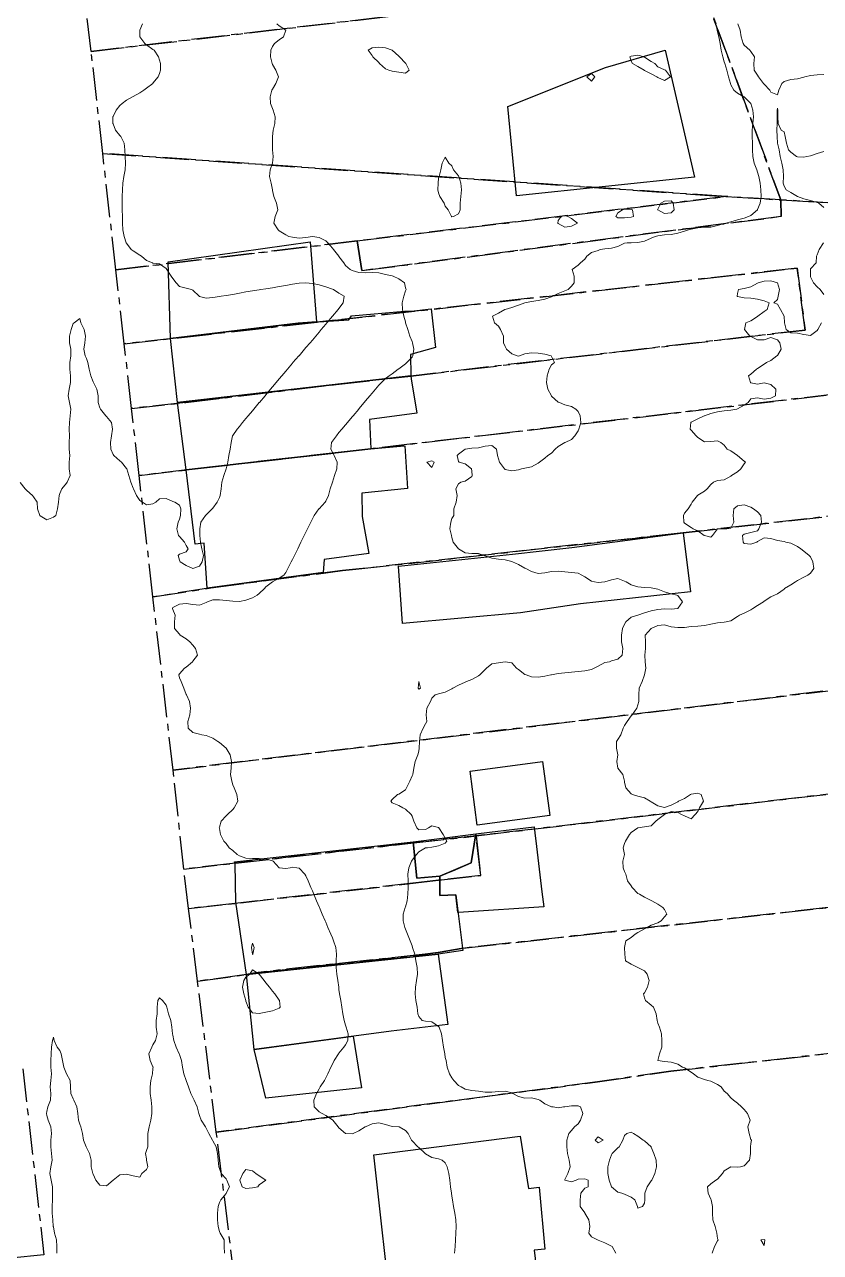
# Model space of a CAD drawing. Header units: centimetres. Extents: x 0 to 642158, y -847 to 649707.
# Drawn here: x 615903.6 to 615963.5, y 620691.3 to 620783.7 of the extents above; entities that cross this region are included whole.
import ezdxf

# ---------------------------------------------------------------- set-up
doc = ezdxf.new("R2010")
doc.units = ezdxf.units.CM
doc.header["$MEASUREMENT"] = 0
doc.linetypes.add('CENTERX2', pattern=[4, 2.5, -0.5, 0.5, -0.5])
doc.layers.add('SPW_batiments', color=7, linetype='Continuous')
doc.layers.add('SPW_parcellaire cadastral', color=7, linetype='CENTERX2', lineweight=25, true_color=0xff0542)
doc.layers.add('WAL_topographie 0.5', color=253, linetype='Continuous', lineweight=20)

msp = doc.modelspace()

# ---------------------------------------------------------------- linework, layer by layer
at = {"layer": 'SPW_batiments'}
for points in [[(615954, 620772.194), (615940.604, 620770.801), (615939.965, 620777.525), (615947.313, 620780.446), (615951.795, 620781.765), (615954, 620772.194)], [(615914.57, 620760.07), (615914.397, 620765.839), (615925.084, 620767.332), (615925.55, 620761.319), (615924.179, 620761.229), (615914.57, 620760.07)], [(615934.503, 620759.38), (615932.641, 620758.855), (615932.654, 620757.243), (615915.092, 620755.258), (615914.57, 620760.07), (615924.179, 620761.229), (615927.994, 620761.48), (615928.187, 620761.759), (615932.183, 620762.111), (615932.688, 620762.13), (615934.2, 620762.308), (615934.503, 620759.38)], [(615932.69, 620757.023), (615933.114, 620754.442), (615929.548, 620753.97), (615929.658, 620751.77), (615915.735, 620750.178), (615915.092, 620755.258), (615932.654, 620757.243), (615932.69, 620757.023)], [(615932.411, 620748.782), (615928.976, 620748.437), (615929.001, 620746.669), (615929.488, 620743.897), (615926.141, 620743.447), (615926.055, 620742.451), (615917.329, 620741.269), (615917.106, 620744.664), (615916.425, 620744.583), (615915.735, 620750.178), (615929.658, 620751.77), (615931.88, 620751.958), (615932.209, 620751.986), (615932.411, 620748.782)], [(615953.719, 620740.998), (615945.434, 620740.106), (615940.904, 620739.433), (615932.041, 620738.615), (615931.728, 620742.932), (615940.299, 620743.848), (615944.782, 620744.341), (615953.155, 620745.441), (615953.719, 620740.998)], [(615937.114, 620727.514), (615942.579, 620728.24), (615943.118, 620724.182), (615937.653, 620723.456), (615937.114, 620727.514)], [(615936.038, 620718.2), (615934.849, 620718.156), (615934.848, 620719.612), (615935.317, 620719.81), (615935.809, 620720.018), (615937.202, 620720.606), (615937.547, 620722.787), (615938.584, 620722.913), (615941.947, 620723.323), (615942.027, 620722.645), (615942.072, 620722.266), (615942.524, 620718.441), (615942.658, 620717.311), (615936.616, 620716.908), (615936.204, 620716.881), (615936.038, 620718.2)], [(615933.116, 620719.466), (615934.848, 620719.612), (615934.848, 620718.156), (615936.038, 620718.2), (615936.543, 620714.184), (615936.564, 620714.014), (615934.714, 620713.741), (615920.296, 620712.213), (615919.484, 620717.648), (615919.428, 620720.547), (615919.375, 620720.699), (615932.836, 620722.192), (615933.116, 620719.466)], [(615933.116, 620719.466), (615932.836, 620722.192), (615935.012, 620722.478), (615937.547, 620722.787), (615937.202, 620720.606), (615934.848, 620719.612), (615933.116, 620719.466)], [(615935.433, 620708.447), (615931.17, 620707.949), (615920.878, 620706.573), (615920.296, 620712.213), (615934.714, 620713.741), (615935.433, 620708.447)], [(615928.315, 620707.567), (615928.937, 620703.686), (615921.752, 620702.902), (615920.878, 620706.574), (615928.315, 620707.567)], [(615941.517, 620696.123), (615942.321, 620696.221), (615942.744, 620691.541), (615941.939, 620691.484), (615942.451, 620687.311), (615931.302, 620685.81), (615929.875, 620698.644), (615940.891, 620700.047), (615941.517, 620696.123)]]:
    msp.add_lwpolyline(points, dxfattribs=at)
at = {"layer": 'SPW_parcellaire cadastral'}
for points in [[(616016.836, 620767.084), (615960.503, 620770.495), (615954.39, 620787.031), (615908.599, 620781.664), (615908.133, 620785.633), (615953.013, 620790.899), (615939.406, 620827.664), (616016.836, 620767.084)], [(615909.468, 620773.986), (615908.599, 620781.664), (615954.39, 620787.031), (615960.503, 620770.495), (615956.388, 620770.742), (615909.468, 620773.986)], [(615909.468, 620773.986), (615956.388, 620770.742), (615928.631, 620767.404), (615910.46, 620765.224), (615909.468, 620773.986)], [(616016.836, 620767.084), (616017.723, 620766.658), (616016.405, 620761.975), (615929.658, 620751.769), (615927.631, 620751.537), (615916.429, 620750.257), (615912.212, 620749.748), (615911.64, 620754.799), (615915.716, 620755.251), (615927.05, 620756.609), (615932.654, 620757.242), (615962.335, 620760.697), (615961.742, 620765.354), (615926.485, 620761.387), (615915.18, 620760.123), (615911.089, 620759.666), (615910.46, 620765.224), (615928.631, 620767.404), (615928.97, 620765.17), (615960.538, 620769.249), (615960.503, 620770.495), (616016.836, 620767.084)], [(615960.503, 620770.495), (615960.538, 620769.249), (615928.97, 620765.17), (615928.631, 620767.404), (615956.388, 620770.742), (615960.503, 620770.495)], [(615911.64, 620754.799), (615911.089, 620759.666), (615915.18, 620760.123), (615926.485, 620761.387), (615961.742, 620765.354), (615962.335, 620760.697), (615932.654, 620757.242), (615927.05, 620756.609), (615915.716, 620755.251), (615911.64, 620754.799)], [(616014.125, 620752.391), (615953.155, 620745.44), (615928.53, 620742.7), (615927.522, 620742.598), (615917.608, 620741.306), (615913.245, 620740.619), (615912.212, 620749.748), (615916.429, 620750.257), (615927.631, 620751.537), (615929.658, 620751.769), (616016.405, 620761.975), (616014.125, 620752.391)], [(616011.319, 620739.288), (615914.76, 620727.598), (615913.245, 620740.619), (615917.608, 620741.306), (615927.522, 620742.598), (615928.53, 620742.7), (615953.155, 620745.44), (616014.125, 620752.391), (616011.319, 620739.288)], [(616011.319, 620739.288), (616009.664, 620731.205), (615937.582, 620722.64), (615932.663, 620722.084), (615919.452, 620720.588), (615915.562, 620720.148), (615914.76, 620727.598), (616011.319, 620739.288)], [(616007.794, 620722.104), (615936.597, 620714.19), (615934.727, 620713.869), (615933.746, 620713.752), (615920.93, 620712.35), (615920.296, 620712.212), (615916.61, 620711.705), (615915.932, 620717.17), (615919.854, 620717.614), (615933.031, 620719.106), (615934.738, 620719.299), (615937.919, 620719.659), (615937.582, 620722.64), (616009.664, 620731.205), (616007.794, 620722.104)], [(615915.562, 620720.148), (615919.452, 620720.588), (615932.663, 620722.084), (615937.582, 620722.64), (615937.919, 620719.659), (615934.738, 620719.299), (615933.031, 620719.106), (615919.854, 620717.614), (615915.932, 620717.17), (615915.562, 620720.148)], [(615918.018, 620700.362), (615916.61, 620711.705), (615920.296, 620712.212), (615920.93, 620712.35), (615933.746, 620713.752), (615934.727, 620713.869), (615936.597, 620714.19), (616007.794, 620722.104), (616005.319, 620710.84), (615952.24, 620704.943), (615946.702, 620704.14), (615918.018, 620700.362)], [(615918.018, 620700.362), (615946.702, 620704.14), (615952.24, 620704.943), (616005.319, 620710.84), (616004.363, 620704.131), (616002.704, 620690.786), (615954.855, 620684.924), (615949.308, 620684.312), (615936.029, 620682.981), (615934.074, 620682.811), (615924.281, 620681.574), (615920.41, 620681.085), (615918.018, 620700.362)], [(615903.449, 620705.119), (615905.043, 620691.118), (615871.749, 620687.665)]]:
    msp.add_lwpolyline(points, dxfattribs=at)
at = {"layer": 'WAL_topographie 0.5'}
for points in [[(615912.471, 620783.75), (615912.27, 620783.25), (615912.26, 620782.75), (615912.648, 620782.25), (615912.75, 620782.168), (615913.25, 620781.814), (615913.331, 620781.75), (615913.656, 620781.25), (615913.75, 620781), (615913.828, 620780.75), (615913.821, 620780.25), (615913.75, 620780.013), (615913.641, 620779.75), (615913.25, 620779.264), (615913.237, 620779.25), (615912.75, 620778.891), (615912.572, 620778.75), (615912.25, 620778.542), (615911.75, 620778.277), (615911.709, 620778.25), (615911.25, 620777.985), (615910.933, 620777.75), (615910.75, 620777.59), (615910.484, 620777.25), (615910.25, 620776.772), (615910.239, 620776.75), (615910.224, 620776.25), (615910.25, 620776.202), (615910.438, 620775.75), (615910.75, 620775.346), (615910.825, 620775.25), (615911.069, 620774.75), (615911.141, 620774.25), (615911.165, 620773.75), (615911.179, 620773.25), (615911.145, 620772.75), (615911.06, 620772.25), (615910.989, 620771.75), (615910.951, 620771.25), (615910.935, 620770.75), (615910.926, 620770.25), (615910.936, 620769.75), (615910.949, 620769.25), (615910.945, 620768.75), (615910.983, 620768.25), (615911.075, 620767.75), (615911.241, 620767.25), (615911.25, 620767.235), (615911.614, 620766.75), (615911.75, 620766.652), (615912.25, 620766.338), (615912.397, 620766.25), (615912.75, 620765.934), (615913.207, 620765.75), (615913.25, 620765.725), (615913.75, 620765.682), (615914.25, 620765.321), (615914.294, 620765.25), (615914.625, 620764.75), (615914.75, 620764.578), (615914.994, 620764.25), (615915.25, 620763.984), (615915.75, 620763.842), (615916.15, 620763.75), (615916.25, 620763.704), (615916.73, 620763.25), (615916.75, 620763.235), (615917.25, 620763.107), (615917.75, 620763.152), (615918.25, 620763.231), (615918.375, 620763.25), (615918.75, 620763.307), (615919.25, 620763.385), (615919.75, 620763.468), (615920.25, 620763.564), (615920.75, 620763.653), (615921.25, 620763.731), (615921.375, 620763.75), (615921.75, 620763.808), (615922.25, 620763.885), (615922.75, 620763.968), (615923.25, 620764.062), (615923.75, 620764.151), (615924.25, 620764.217), (615924.75, 620764.241), (615925.25, 620764.208), (615925.75, 620764.106), (615926.25, 620763.953), (615926.75, 620763.78), (615926.845, 620763.75), (615927.25, 620763.475), (615927.645, 620763.25), (615927.565, 620762.75), (615927.25, 620762.325), (615927.19, 620762.25), (615926.76, 620761.75), (615926.75, 620761.738), (615926.346, 620761.25), (615926.25, 620761.134), (615925.92, 620760.75), (615925.75, 620760.552), (615925.5, 620760.25), (615925.25, 620759.948), (615925.08, 620759.75), (615924.75, 620759.375), (615924.646, 620759.25), (615924.25, 620758.762), (615924.24, 620758.75), (615923.78, 620758.25), (615923.75, 620758.213), (615923.377, 620757.75), (615923.25, 620757.602), (615922.94, 620757.25), (615922.75, 620757.018), (615922.534, 620756.75), (615922.25, 620756.42), (615922.1, 620756.25), (615921.75, 620755.823), (615921.691, 620755.75), (615921.26, 620755.25), (615921.25, 620755.238), (615920.846, 620754.75), (615920.75, 620754.634), (615920.42, 620754.25), (615920.25, 620754.052), (615920, 620753.75), (615919.75, 620753.448), (615919.58, 620753.25), (615919.25, 620752.764), (615919.241, 620752.75), (615919.13, 620752.25), (615919.06, 620751.75), (615918.958, 620751.25), (615918.875, 620750.75), (615918.75, 620750.25), (615918.75, 620750.25), (615918.583, 620749.75), (615918.44, 620749.25), (615918.385, 620748.75), (615918.318, 620748.25), (615918.25, 620748.098), (615918.08, 620747.75), (615917.75, 620747.307), (615917.7, 620747.25), (615917.25, 620746.8), (615917.194, 620746.75), (615916.848, 620746.25), (615916.765, 620745.75), (615916.779, 620745.25), (615916.817, 620744.75), (615916.92, 620744.25), (615917.043, 620743.75), (615916.958, 620743.25), (615916.75, 620742.937), (615916.25, 620742.75), (615916.25, 620742.75), (615916.25, 620742.75), (615915.75, 620742.983), (615915.306, 620743.25), (615915.25, 620743.375), (615915.15, 620743.75), (615915.25, 620743.85), (615915.75, 620744.023), (615915.897, 620744.25), (615915.75, 620744.501), (615915.611, 620744.75), (615915.25, 620745.156), (615915.178, 620745.25), (615915.036, 620745.75), (615915.141, 620746.25), (615915.25, 620746.477), (615915.331, 620746.75), (615915.338, 620747.25), (615915.25, 620747.523), (615914.893, 620747.75), (615914.75, 620747.812), (615914.25, 620748.023), (615913.75, 620748), (615913.459, 620747.75), (615913.25, 620747.618), (615912.75, 620747.547), (615912.461, 620747.75), (615912.25, 620747.888), (615912.006, 620748.25), (615911.773, 620748.75), (615911.75, 620748.809), (615911.583, 620749.25), (615911.426, 620749.75), (615911.269, 620750.25), (615911.25, 620750.286), (615910.889, 620750.75), (615910.75, 620750.85), (615910.315, 620751.25), (615910.25, 620751.344), (615910.079, 620751.75), (615910.056, 620752.25), (615910.137, 620752.75), (615910.2, 620753.25), (615910.121, 620753.75), (615909.75, 620754.192), (615909.712, 620754.25), (615909.289, 620754.75), (615909.25, 620754.857), (615909.128, 620755.25), (615909.13, 620755.75), (615909.027, 620756.25), (615908.779, 620756.75), (615908.75, 620756.806), (615908.56, 620757.25), (615908.458, 620757.75), (615908.346, 620758.25), (615908.25, 620758.556), (615908.141, 620758.75), (615908.047, 620759.25), (615908.117, 620759.75), (615908.164, 620760.25), (615908.072, 620760.75), (615907.831, 620761.25), (615907.75, 620761.568), (615907.312, 620761.25), (615907.25, 620761.194), (615907.096, 620760.75), (615906.964, 620760.25), (615906.977, 620759.75), (615907.059, 620759.25), (615907.069, 620758.75), (615907, 620758.25), (615906.988, 620757.75), (615907.037, 620757.25), (615907.052, 620756.75), (615906.944, 620756.25), (615906.861, 620755.75), (615906.966, 620755.25), (615907.071, 620754.75), (615907.021, 620754.25), (615906.958, 620753.75), (615906.944, 620753.25), (615906.966, 620752.75), (615906.953, 620752.25), (615906.939, 620751.75), (615906.979, 620751.25), (615906.946, 620750.75), (615906.937, 620750.25), (615907.01, 620749.75), (615906.793, 620749.25), (615906.75, 620749.178), (615906.39, 620748.75), (615906.25, 620748.399), (615906.182, 620748.25), (615906.137, 620747.75), (615906.056, 620747.25), (615905.932, 620746.75), (615905.75, 620746.616), (615905.25, 620746.417), (615904.75, 620746.724), (615904.735, 620746.75), (615904.567, 620747.25), (615904.53, 620747.75), (615904.25, 620748.139), (615904.173, 620748.25), (615903.75, 620748.617), (615903.625, 620748.75), (615903.25, 620749.23)], [(615922.56, 620783.75), (615922.75, 620783.578), (615923.25, 620783.25), (615923.25, 620783.25), (615923.25, 620783.25), (615923.07, 620782.75), (615922.75, 620782.537), (615922.398, 620782.25), (615922.25, 620782.04), (615922.121, 620781.75), (615922.096, 620781.25), (615922.221, 620780.75), (615922.25, 620780.678), (615922.487, 620780.25), (615922.693, 620779.75), (615922.49, 620779.25), (615922.25, 620778.821), (615922.194, 620778.75), (615922.063, 620778.25), (615922.083, 620777.75), (615922.25, 620777.361), (615922.294, 620777.25), (615922.442, 620776.75), (615922.417, 620776.25), (615922.306, 620775.75), (615922.25, 620775.25), (615922.25, 620774.75), (615922.25, 620774.25), (615922.298, 620773.75), (615922.25, 620773.25), (615922.25, 620773.25), (615922.065, 620772.75), (615922.009, 620772.25), (615922.146, 620771.75), (615922.236, 620771.25), (615922.25, 620771.194), (615922.35, 620770.75), (615922.548, 620770.25), (615922.645, 620769.75), (615922.439, 620769.25), (615922.355, 620768.75), (615922.664, 620768.25), (615922.75, 620768.167), (615923.25, 620767.864), (615923.472, 620767.75), (615923.75, 620767.685), (615924.25, 620767.62), (615924.75, 620767.673), (615925.25, 620767.729), (615925.75, 620767.661), (615926.25, 620767.404), (615926.408, 620767.25), (615926.75, 620766.87), (615926.845, 620766.75), (615927.244, 620766.25), (615927.25, 620766.243), (615927.606, 620765.75), (615927.75, 620765.568), (615928.095, 620765.25), (615928.25, 620765.175), (615928.75, 620765.029), (615929.25, 620765.003), (615929.75, 620765.034), (615930.25, 620765.002), (615930.75, 620764.89), (615931.25, 620764.771), (615931.319, 620764.75), (615931.75, 620764.548), (615932.185, 620764.25), (615932.25, 620763.884), (615932.297, 620763.75), (615932.25, 620763.639), (615932.133, 620763.25), (615932.01, 620762.75), (615932.031, 620762.25), (615932.141, 620761.75), (615932.25, 620761.31), (615932.264, 620761.25), (615932.42, 620760.75), (615932.592, 620760.25), (615932.75, 620759.828), (615932.779, 620759.75), (615932.888, 620759.25), (615932.803, 620758.75), (615932.75, 620758.66), (615932.369, 620758.25), (615932.25, 620758.154), (615931.75, 620757.78), (615931.707, 620757.75), (615931.25, 620757.417), (615931.028, 620757.25), (615930.75, 620757.042), (615930.439, 620756.75), (615930.25, 620756.552), (615930, 620756.25), (615929.75, 620755.948), (615929.58, 620755.75), (615929.25, 620755.366), (615929.154, 620755.25), (615928.75, 620754.762), (615928.74, 620754.75), (615928.309, 620754.25), (615928.25, 620754.177), (615927.9, 620753.75), (615927.75, 620753.58), (615927.466, 620753.25), (615927.25, 620752.982), (615927.06, 620752.75), (615926.75, 620752.342), (615926.683, 620752.25), (615926.634, 620751.75), (615926.75, 620751.518), (615926.889, 620751.25), (615927.12, 620750.75), (615927.083, 620750.25), (615926.917, 620749.75), (615926.75, 620749.25), (615926.75, 620749.25), (615926.583, 620748.75), (615926.458, 620748.25), (615926.25, 620747.833), (615926.208, 620747.75), (615925.75, 620747.261), (615925.74, 620747.25), (615925.377, 620746.75), (615925.25, 620746.5), (615925.123, 620746.25), (615924.877, 620745.75), (615924.75, 620745.5), (615924.623, 620745.25), (615924.385, 620744.75), (615924.25, 620744.458), (615924.154, 620744.25), (615923.907, 620743.75), (615923.75, 620743.442), (615923.654, 620743.25), (615923.407, 620742.75), (615923.25, 620742.464), (615923.104, 620742.25), (615922.75, 620742.04), (615922.25, 620741.75), (615922.25, 620741.75), (615921.75, 620741.381), (615921.653, 620741.25), (615921.25, 620740.872), (615921.087, 620740.75), (615920.75, 620740.555), (615920.25, 620740.38), (615919.75, 620740.281), (615919.25, 620740.294), (615918.75, 620740.345), (615918.25, 620740.41), (615917.75, 620740.411), (615917.341, 620740.25), (615917.25, 620740.19), (615916.75, 620739.998), (615916.25, 620740.053), (615915.75, 620740.135), (615915.25, 620740.078), (615914.75, 620739.821), (615914.723, 620739.75), (615914.75, 620739.67), (615914.907, 620739.25), (615914.873, 620738.75), (615914.877, 620738.25), (615915.25, 620737.81), (615915.306, 620737.75), (615915.75, 620737.456), (615916.018, 620737.25), (615916.25, 620736.982), (615916.454, 620736.75), (615916.603, 620736.25), (615916.25, 620735.776), (615916.235, 620735.75), (615915.75, 620735.326), (615915.63, 620735.25), (615915.25, 620734.837), (615915.187, 620734.75), (615915.25, 620734.528), (615915.365, 620734.25), (615915.58, 620733.75), (615915.75, 620733.292), (615915.774, 620733.25), (615916.003, 620732.75), (615916.081, 620732.25), (615916.025, 620731.75), (615915.877, 620731.25), (615915.906, 620730.75), (615916.25, 620730.42), (615916.75, 620730.291), (615916.917, 620730.25), (615917.25, 620730.189), (615917.75, 620729.986), (615918.125, 620729.75), (615918.25, 620729.675), (615918.75, 620729.25), (615918.75, 620729.25), (615919.05, 620728.75), (615919.167, 620728.25), (615919.123, 620727.75), (615919.091, 620727.25), (615919.175, 620726.75), (615919.25, 620726.486), (615919.353, 620726.25), (615919.568, 620725.75), (615919.645, 620725.25), (615919.367, 620724.75), (615919.25, 620724.64), (615918.86, 620724.25), (615918.75, 620724.142), (615918.389, 620723.75), (615918.25, 620723.287), (615918.239, 620723.25), (615918.25, 620723.188), (615918.331, 620722.75), (615918.593, 620722.25), (615918.75, 620722.072), (615918.987, 620721.75), (615919.25, 620721.552), (615919.576, 620721.25), (615919.75, 620721.137), (615920.25, 620720.976), (615920.75, 620720.948), (615921.25, 620720.936), (615921.75, 620720.909), (615922.25, 620720.77), (615922.285, 620720.75), (615922.737, 620720.25), (615922.75, 620720.238), (615923.25, 620720.189), (615923.583, 620720.25), (615923.75, 620720.279), (615924.083, 620720.25), (615924.25, 620720.221), (615924.679, 620719.75), (615924.75, 620719.629), (615924.929, 620719.25), (615925.141, 620718.75), (615925.25, 620718.5), (615925.359, 620718.25), (615925.567, 620717.75), (615925.75, 620717.302), (615925.772, 620717.25), (615925.993, 620716.75), (615926.206, 620716.25), (615926.25, 620716.143), (615926.409, 620715.75), (615926.625, 620715.25), (615926.75, 620714.967), (615926.842, 620714.75), (615927.011, 620714.25), (615927.066, 620713.75), (615927.027, 620713.25), (615927.031, 620712.75), (615927.094, 620712.25), (615927.156, 620711.75), (615927.227, 620711.25), (615927.25, 620711.083), (615927.296, 620710.75), (615927.379, 620710.25), (615927.462, 620709.75), (615927.53, 620709.25), (615927.638, 620708.75), (615927.75, 620708.396), (615927.795, 620708.25), (615927.951, 620707.75), (615927.921, 620707.25), (615927.75, 620706.934), (615927.613, 620706.75), (615927.25, 620706.288), (615927.225, 620706.25), (615926.898, 620705.75), (615926.75, 620705.466), (615926.645, 620705.25), (615926.423, 620704.75), (615926.25, 620704.428), (615926.157, 620704.25), (615925.84, 620703.75), (615925.75, 620703.606), (615925.547, 620703.25), (615925.357, 620702.75), (615925.386, 620702.25), (615925.75, 620701.878), (615925.984, 620701.75), (615926.25, 620701.611), (615926.75, 620701.279), (615926.779, 620701.25), (615927.185, 620700.75), (615927.25, 620700.677), (615927.75, 620700.25), (615927.75, 620700.25), (615928.25, 620700.221), (615928.305, 620700.25), (615928.75, 620700.44), (615929.228, 620700.75), (615929.25, 620700.762), (615929.75, 620700.988), (615930.25, 620701.061), (615930.75, 620700.933), (615931.25, 620700.774), (615931.75, 620700.755), (615931.769, 620700.75), (615932.25, 620700.467), (615932.458, 620700.25), (615932.696, 620699.75), (615932.75, 620699.702), (615933.174, 620699.25), (615933.25, 620699.202), (615933.73, 620698.75), (615933.75, 620698.723), (615934.25, 620698.439), (615934.75, 620698.348), (615935.014, 620698.25), (615935.25, 620698.05), (615935.396, 620697.75), (615935.528, 620697.25), (615935.587, 620696.75), (615935.641, 620696.25), (615935.718, 620695.75), (615935.75, 620695.536), (615935.792, 620695.25), (615935.875, 620694.75), (615935.958, 620694.25), (615936.036, 620693.75), (615936.064, 620693.25), (615936.042, 620692.75), (615936.014, 620692.25), (615935.986, 620691.75), (615935.954, 620691.25)], [(615955.614, 620783.75), (615955.727, 620783.25), (615955.75, 620783.147), (615955.835, 620782.75), (615955.936, 620782.25), (615956.027, 620781.75), (615956.135, 620781.25), (615956.25, 620780.876), (615956.29, 620780.75), (615956.435, 620780.25), (615956.556, 620779.75), (615956.713, 620779.25), (615956.75, 620779.15), (615956.977, 620778.75), (615957.25, 620778.521), (615957.714, 620778.25), (615957.75, 620778.235), (615958.25, 620777.75), (615958.25, 620777.75), (615958.411, 620777.25), (615958.445, 620776.75), (615958.401, 620776.25), (615958.344, 620775.75), (615958.342, 620775.25), (615958.375, 620774.75), (615958.373, 620774.25), (615958.392, 620773.75), (615958.509, 620773.25), (615958.69, 620772.75), (615958.75, 620772.583), (615958.852, 620772.25), (615958.958, 620771.75), (615959.012, 620771.25), (615959.023, 620770.75), (615958.963, 620770.25), (615958.75, 620769.758), (615958.745, 620769.75), (615958.25, 620769.329), (615958.079, 620769.25), (615957.75, 620769.124), (615957.25, 620768.99), (615956.75, 620768.851), (615956.358, 620768.75), (615956.25, 620768.715), (615955.75, 620768.557), (615955.25, 620768.452), (615954.75, 620768.43), (615954.25, 620768.397), (615953.75, 620768.298), (615953.562, 620768.25), (615953.25, 620768.135), (615952.75, 620767.987), (615952.25, 620767.893), (615951.75, 620767.851), (615951.25, 620767.795), (615951.059, 620767.75), (615950.75, 620767.62), (615950.25, 620767.377), (615949.75, 620767.275), (615949.25, 620767.273), (615948.929, 620767.25), (615948.75, 620767.224), (615948.25, 620766.994), (615947.75, 620766.863), (615947.25, 620766.804), (615946.917, 620766.75), (615946.75, 620766.694), (615946.25, 620766.525), (615945.906, 620766.25), (615945.75, 620766.023), (615945.429, 620765.75), (615945.25, 620765.571), (615944.8, 620765.25), (615944.948, 620764.75), (615944.955, 620764.25), (615944.75, 620764), (615944.495, 620763.75), (615944.25, 620763.654), (615943.75, 620763.451), (615943.353, 620763.25), (615943.25, 620763.21), (615942.75, 620763.035), (615942.25, 620762.919), (615941.75, 620762.84), (615941.25, 620762.753), (615941.243, 620762.75), (615940.75, 620762.572), (615940.25, 620762.389), (615939.75, 620762.255), (615939.732, 620762.25), (615939.25, 620761.964), (615938.804, 620761.75), (615938.959, 620761.25), (615939.25, 620761), (615939.417, 620760.75), (615939.622, 620760.25), (615939.645, 620759.75), (615939.75, 620759.464), (615939.855, 620759.25), (615940.25, 620758.91), (615940.671, 620758.75), (615940.75, 620758.733), (615940.825, 620758.75), (615941.25, 620758.905), (615941.75, 620758.988), (615942.25, 620758.955), (615942.75, 620758.878), (615943.218, 620758.75), (615943.25, 620758.714), (615943.467, 620758.25), (615943.25, 620758.077), (615943.075, 620757.75), (615942.909, 620757.25), (615942.878, 620756.75), (615942.964, 620756.25), (615943.234, 620755.75), (615943.25, 620755.728), (615943.75, 620755.283), (615943.846, 620755.25), (615944.25, 620755.07), (615944.75, 620754.956), (615945.083, 620754.75), (615945.25, 620754.571), (615945.414, 620754.25), (615945.459, 620753.75), (615945.311, 620753.25), (615945.25, 620753.119), (615945.012, 620752.75), (615944.75, 620752.477), (615944.276, 620752.25), (615944.25, 620752.238), (615943.75, 620751.946), (615943.512, 620751.75), (615943.25, 620751.444), (615942.981, 620751.25), (615942.75, 620751.068), (615942.354, 620750.75), (615942.25, 620750.675), (615941.75, 620750.414), (615941.25, 620750.315), (615940.987, 620750.25), (615940.75, 620750.189), (615940.25, 620750.108), (615939.75, 620750.208), (615939.711, 620750.25), (615939.325, 620750.75), (615939.25, 620751.022), (615939.185, 620751.25), (615939.099, 620751.75), (615938.75, 620752.008), (615938.25, 620751.967), (615937.75, 620751.839), (615937.25, 620751.813), (615936.75, 620751.75), (615936.75, 620751.75), (615936.25, 620751.363), (615936.147, 620751.25), (615936.25, 620750.813), (615936.295, 620750.75), (615936.75, 620750.634), (615937.221, 620750.25), (615937.25, 620750.083), (615937.28, 620749.75), (615937.25, 620749.681), (615936.75, 620749.333), (615936.432, 620749.25), (615936.25, 620749.125), (615936.036, 620748.75), (615936.155, 620748.25), (615936.066, 620747.75), (615935.883, 620747.25), (615935.893, 620746.75), (615935.75, 620746.528), (615935.669, 620746.25), (615935.589, 620745.75), (615935.713, 620745.25), (615935.75, 620745.1), (615935.856, 620744.75), (615936.24, 620744.25), (615936.25, 620744.243), (615936.75, 620743.932), (615937.25, 620743.887), (615937.75, 620743.899), (615938.158, 620743.75), (615938.25, 620743.718), (615938.75, 620743.546), (615939.25, 620743.467), (615939.75, 620743.405), (615940.25, 620743.278), (615940.319, 620743.25), (615940.75, 620743.071), (615941.25, 620742.788), (615941.326, 620742.75), (615941.75, 620742.535), (615942.25, 620742.393), (615942.75, 620742.424), (615943.25, 620742.544), (615943.75, 620742.569), (615944.25, 620742.511), (615944.75, 620742.465), (615945.25, 620742.402), (615945.534, 620742.25), (615945.75, 620742.136), (615946.25, 620741.799), (615946.475, 620741.75), (615946.75, 620741.697), (615947.25, 620741.75), (615947.25, 620741.75), (615947.75, 620741.909), (615948.25, 620741.997), (615948.75, 620741.803), (615948.862, 620741.75), (615949.25, 620741.543), (615949.75, 620741.392), (615950.25, 620741.321), (615950.75, 620741.309), (615951, 620741.25), (615951.25, 620741.196), (615951.75, 620740.994), (615952.25, 620740.86), (615952.675, 620740.75), (615952.75, 620740.721), (615953.103, 620740.25), (615952.75, 620739.75), (615952.75, 620739.75), (615952.25, 620739.694), (615951.75, 620739.714), (615951.25, 620739.677), (615950.75, 620739.567), (615950.25, 620739.43), (615949.75, 620739.257), (615949.737, 620739.25), (615949.25, 620739.102), (615948.832, 620738.75), (615948.75, 620738.561), (615948.59, 620738.25), (615948.52, 620737.75), (615948.521, 620737.25), (615948.607, 620736.75), (615948.562, 620736.25), (615948.25, 620735.938), (615947.75, 620735.817), (615947.615, 620735.75), (615947.25, 620735.679), (615946.75, 620735.42), (615946.46, 620735.25), (615946.25, 620735.173), (615945.75, 620735.066), (615945.25, 620735), (615944.75, 620734.958), (615944.25, 620734.92), (615943.75, 620734.864), (615943.25, 620734.766), (615943.187, 620734.75), (615942.75, 620734.653), (615942.25, 620734.573), (615941.75, 620734.608), (615941.33, 620734.75), (615941.25, 620734.792), (615940.75, 620735.17), (615940.605, 620735.25), (615940.25, 620735.672), (615939.75, 620735.733), (615939.25, 620735.673), (615938.75, 620735.596), (615938.341, 620735.25), (615938.25, 620735.169), (615937.842, 620734.75), (615937.75, 620734.679), (615937.25, 620734.417), (615936.844, 620734.25), (615936.75, 620734.209), (615936.25, 620733.972), (615935.821, 620733.75), (615935.75, 620733.706), (615935.25, 620733.45), (615934.75, 620733.341), (615934.5, 620733.25), (615934.25, 620733), (615934.145, 620732.75), (615933.854, 620732.25), (615933.802, 620731.75), (615933.866, 620731.25), (615933.75, 620731.075), (615933.574, 620730.75), (615933.357, 620730.25), (615933.3, 620729.75), (615933.293, 620729.25), (615933.25, 620729.023), (615933.186, 620728.75), (615932.982, 620728.25), (615932.889, 620727.75), (615932.796, 620727.25), (615932.75, 620727.154), (615932.586, 620726.75), (615932.341, 620726.25), (615932.25, 620726.107), (615931.75, 620725.788), (615931.65, 620725.75), (615931.25, 620725.369), (615931.146, 620725.25), (615931.25, 620725.131), (615931.75, 620724.917), (615932.05, 620724.75), (615932.25, 620724.646), (615932.692, 620724.25), (615932.75, 620724.125), (615932.886, 620723.75), (615933.116, 620723.25), (615933.25, 620723.101), (615933.75, 620723.134), (615934, 620723.25), (615934.25, 620723.402), (615934.75, 620723.273), (615934.778, 620723.25), (615935.083, 620722.75), (615935.25, 620722.472), (615935.361, 620722.25), (615935.25, 620722.096), (615934.75, 620721.883), (615934.25, 620721.806), (615933.917, 620721.75), (615933.75, 620721.733), (615933.25, 620721.454), (615933.072, 620721.25), (615932.75, 620720.815), (615932.711, 620720.75), (615932.5, 620720.25), (615932.44, 620719.75), (615932.455, 620719.25), (615932.459, 620718.75), (615932.439, 620718.25), (615932.382, 620717.75), (615932.25, 620717.295), (615932.233, 620717.25), (615932.071, 620716.75), (615932.083, 620716.25), (615932.204, 620715.75), (615932.25, 620715.625), (615932.395, 620715.25), (615932.596, 620714.75), (615932.75, 620714.361), (615932.794, 620714.25), (615932.956, 620713.75), (615933.041, 620713.25), (615933.127, 620712.75), (615933.172, 620712.25), (615933.094, 620711.75), (615933.013, 620711.25), (615932.985, 620710.75), (615933.046, 620710.25), (615933.129, 620709.75), (615933.175, 620709.25), (615933.25, 620709.058), (615933.523, 620708.75), (615933.75, 620708.7), (615934.25, 620708.641), (615934.75, 620708.299), (615934.788, 620708.25), (615934.973, 620707.75), (615935.054, 620707.25), (615935.129, 620706.75), (615935.209, 620706.25), (615935.25, 620705.972), (615935.312, 620705.75), (615935.401, 620705.25), (615935.572, 620704.75), (615935.75, 620704.432), (615935.885, 620704.25), (615936.25, 620703.868), (615936.435, 620703.75), (615936.75, 620703.588), (615937.25, 620703.492), (615937.75, 620703.437), (615938.25, 620703.366), (615938.75, 620703.36), (615939.25, 620703.412), (615939.75, 620703.433), (615940.25, 620703.301), (615940.337, 620703.25), (615940.75, 620703.039), (615941.25, 620702.91), (615941.75, 620702.94), (615942.25, 620702.819), (615942.375, 620702.75), (615942.75, 620702.487), (615943.25, 620702.264), (615943.361, 620702.25), (615943.75, 620702.195), (615944.139, 620702.25), (615944.25, 620702.262), (615944.75, 620702.339), (615945.25, 620702.331), (615945.439, 620702.25), (615945.6, 620701.75), (615945.422, 620701.25), (615945.25, 620700.983), (615944.972, 620700.75), (615944.75, 620700.474), (615944.54, 620700.25), (615944.411, 620699.75), (615944.39, 620699.25), (615944.445, 620698.75), (615944.566, 620698.25), (615944.643, 620697.75), (615944.468, 620697.25), (615944.25, 620696.795), (615944.242, 620696.75), (615944.25, 620696.737), (615944.75, 620696.609), (615945.096, 620696.75), (615945.25, 620696.824), (615945.75, 620696.845), (615946.017, 620696.75), (615946, 620696.25), (615945.75, 620696.129), (615945.466, 620695.75), (615945.411, 620695.25), (615945.4, 620694.75), (615945.75, 620694.283), (615945.763, 620694.25), (615946.045, 620693.75), (615946.13, 620693.25), (615946.058, 620692.75), (615946.25, 620692.489), (615946.706, 620692.25), (615946.75, 620692.237), (615947.25, 620692.016), (615947.75, 620691.782), (615947.806, 620691.75), (615948.089, 620691.25)], [(615957.269, 620783.75), (615957.448, 620783.25), (615957.528, 620782.75), (615957.685, 620782.25), (615957.75, 620782.128), (615958.181, 620781.75), (615958.25, 620781.654), (615958.534, 620781.25), (615958.473, 620780.75), (615958.492, 620780.25), (615958.75, 620779.872), (615958.826, 620779.75), (615959.206, 620779.25), (615959.25, 620779.199), (615959.679, 620778.75), (615959.75, 620778.59), (615960.25, 620778.396), (615960.35, 620778.75), (615960.593, 620779.25), (615960.75, 620779.393), (615961.25, 620779.555), (615961.75, 620779.611), (615962.25, 620779.73), (615962.319, 620779.75), (615962.75, 620779.856), (615963.25, 620779.903), (615963.75, 620779.928)], [(615932.525, 620780.25), (615932.25, 620780.021), (615931.75, 620780.101), (615931.25, 620780.173), (615931, 620780.25), (615930.75, 620780.348), (615930.304, 620780.75), (615930.25, 620780.819), (615929.804, 620781.25), (615929.75, 620781.365), (615929.456, 620781.75), (615929.75, 620781.935), (615930.25, 620781.989), (615930.75, 620781.93), (615931.25, 620781.75), (615931.25, 620781.75), (615931.75, 620781.307), (615931.809, 620781.25), (615932.25, 620780.777), (615932.278, 620780.75), (615932.525, 620780.25)], [(615952.205, 620779.75), (615951.75, 620779.472), (615951.25, 620779.704), (615951.179, 620779.75), (615950.75, 620779.981), (615950.25, 620780.23), (615950.224, 620780.25), (615949.75, 620780.523), (615949.355, 620780.75), (615949.25, 620780.932), (615949.147, 620781.25), (615949.25, 620781.311), (615949.75, 620781.385), (615950.222, 620781.25), (615950.25, 620781.231), (615950.75, 620780.906), (615951.018, 620780.75), (615951.25, 620780.5), (615951.75, 620780.288), (615951.815, 620780.25), (615952.205, 620779.75)], [(615946.5, 620779.75), (615946.25, 620779.417), (615945.917, 620779.75), (615946.25, 620780), (615946.5, 620779.75)], [(615963.75, 620774.129), (615963.25, 620773.982), (615962.75, 620773.816), (615962.457, 620773.75), (615962.25, 620773.703), (615961.75, 620773.725), (615961.686, 620773.75), (615961.25, 620774.071), (615961.074, 620774.25), (615960.937, 620774.75), (615960.835, 620775.25), (615960.75, 620775.613), (615960.536, 620775.75), (615960.319, 620776.25), (615960.27, 620776.75), (615960.276, 620777.25), (615960.25, 620777.4), (615960.227, 620777.25), (615960.238, 620776.75), (615960.221, 620776.25), (615960.21, 620775.75), (615960.229, 620775.25), (615960.25, 620774.75), (615960.25, 620774.75), (615960.378, 620774.25), (615960.466, 620773.75), (615960.576, 620773.25), (615960.677, 620772.75), (615960.699, 620772.25), (615960.695, 620771.75), (615960.75, 620771.531), (615960.9, 620771.25), (615961.25, 620771.044), (615961.75, 620770.755), (615961.76, 620770.75), (615962.25, 620770.57), (615962.75, 620770.452), (615963.25, 620770.291), (615963.359, 620770.25), (615963.75, 620769.929)], [(615935.861, 620769.25), (615935.75, 620769.229), (615935.719, 620769.25), (615935.459, 620769.75), (615935.25, 620770.021), (615935.179, 620770.25), (615934.852, 620770.75), (615934.75, 620771.031), (615934.701, 620771.25), (615934.716, 620771.75), (615934.75, 620772.125), (615934.781, 620772.25), (615934.906, 620772.75), (615935.022, 620773.25), (615935.25, 620773.705), (615935.513, 620773.25), (615935.75, 620773.054), (615935.88, 620772.75), (615936.25, 620772.296), (615936.271, 620772.25), (615936.431, 620771.75), (615936.477, 620771.25), (615936.42, 620770.75), (615936.363, 620770.25), (615936.372, 620769.75), (615936.25, 620769.444), (615935.861, 620769.25)], [(615952.485, 620769.75), (615952.25, 620769.512), (615951.75, 620769.468), (615951.25, 620769.733), (615951.212, 620769.75), (615951.25, 620769.798), (615951.482, 620770.25), (615951.75, 620770.388), (615952.25, 620770.421), (615952.404, 620770.25), (615952.485, 620769.75)], [(615945.206, 620768.75), (615944.75, 620768.517), (615944.25, 620768.436), (615943.75, 620768.709), (615943.711, 620768.75), (615943.75, 620768.95), (615943.981, 620769.25), (615944.25, 620769.313), (615944.469, 620769.25), (615944.75, 620769.1), (615945.206, 620768.75)], [(615949.417, 620769.25), (615949.25, 620769.197), (615948.75, 620769.145), (615948.25, 620769.148), (615948.1, 620769.25), (615948.25, 620769.511), (615948.594, 620769.75), (615948.75, 620769.793), (615949.25, 620769.778), (615949.344, 620769.75), (615949.417, 620769.25)], [(615963.72, 620767.25), (615963.388, 620766.75), (615963.25, 620766.35), (615963.202, 620766.25), (615963.159, 620765.75), (615962.75, 620765.3), (615962.734, 620765.25), (615962.734, 620764.75), (615962.75, 620764.708), (615962.961, 620764.25), (615963.25, 620763.961), (615963.479, 620763.75), (615963.75, 620763.368)], [(615963.557, 620761.25), (615963.303, 620760.75), (615963.25, 620760.677), (615962.75, 620760.281), (615962.25, 620760.363), (615961.75, 620760.468), (615961.25, 620760.485), (615960.912, 620760.75), (615960.776, 620761.25), (615960.75, 620761.75), (615960.75, 620761.75), (615960.494, 620762.25), (615960.25, 620762.635), (615959.978, 620762.75), (615960.25, 620762.999), (615960.314, 620763.25), (615960.396, 620763.75), (615960.266, 620764.25), (615960.25, 620764.259), (615959.75, 620764.4), (615959.25, 620764.388), (615958.794, 620764.25), (615958.75, 620764.23), (615958.25, 620763.962), (615957.75, 620763.83), (615957.333, 620763.75), (615957.25, 620763.45), (615957.23, 620763.25), (615957.25, 620763.236), (615957.75, 620763.127), (615958.25, 620763.094), (615958.75, 620763.027), (615959.25, 620762.886), (615959.631, 620762.75), (615959.481, 620762.25), (615959.25, 620762.102), (615958.783, 620761.75), (615958.75, 620761.722), (615958.25, 620761.39), (615957.882, 620761.25), (615957.776, 620760.75), (615958.171, 620760.25), (615958.25, 620760.208), (615958.75, 620759.958), (615959.25, 620759.968), (615959.75, 620760.132), (615960.25, 620759.953), (615960.424, 620759.75), (615960.534, 620759.25), (615960.25, 620758.787), (615960.212, 620758.75), (615959.75, 620758.417), (615959.417, 620758.25), (615959.25, 620758.135), (615958.75, 620757.798), (615958.678, 620757.75), (615958.25, 620757.39), (615958.075, 620757.25), (615958.225, 620756.75), (615958.25, 620756.719), (615958.75, 620756.635), (615959.25, 620756.725), (615959.75, 620756.594), (615960.128, 620756.25), (615960.105, 620755.75), (615959.75, 620755.568), (615959.25, 620755.507), (615958.75, 620755.599), (615958.25, 620755.534), (615958.048, 620755.25), (615957.75, 620755.049), (615957.25, 620754.762), (615957.191, 620754.75), (615956.75, 620754.667), (615956.25, 620754.615), (615955.75, 620754.538), (615955.25, 620754.426), (615954.75, 620754.257), (615954.733, 620754.25), (615954.25, 620754.017), (615953.75, 620753.758), (615953.737, 620753.75), (615953.686, 620753.25), (615953.75, 620753.177), (615954.132, 620752.75), (615954.25, 620752.618), (615954.75, 620752.283), (615955.25, 620752.319), (615955.75, 620752.375), (615955.983, 620752.25), (615956.25, 620752.039), (615956.479, 620751.75), (615956.75, 620751.612), (615957.25, 620751.25), (615957.25, 620751.25), (615957.75, 620750.826), (615957.854, 620750.75), (615957.75, 620750.636), (615957.493, 620750.25), (615957.25, 620750.039), (615956.792, 620749.75), (615956.75, 620749.714), (615956.25, 620749.436), (615955.75, 620749.391), (615955.427, 620749.25), (615955.25, 620749.083), (615954.964, 620748.75), (615954.75, 620748.57), (615954.25, 620748.267), (615954.236, 620748.25), (615953.84, 620747.75), (615953.75, 620747.598), (615953.521, 620747.25), (615953.25, 620746.933), (615953.18, 620746.75), (615953.205, 620746.25), (615953.25, 620746.182), (615953.75, 620745.853), (615953.91, 620745.75), (615954.25, 620745.598), (615954.737, 620745.25), (615954.75, 620745.239), (615955.25, 620745.125), (615955.354, 620745.25), (615955.75, 620745.75), (615955.75, 620745.75), (615955.75, 620745.75), (615956.25, 620745.733), (615956.451, 620745.75), (615956.75, 620745.787), (615956.981, 620746.25), (615956.915, 620746.75), (615956.958, 620747.25), (615957.25, 620747.476), (615957.75, 620747.546), (615958.25, 620747.382), (615958.457, 620747.25), (615958.75, 620747.023), (615959.003, 620746.75), (615959.061, 620746.25), (615958.858, 620745.75), (615958.75, 620745.59), (615958.25, 620745.46), (615957.75, 620745.355), (615957.613, 620745.25), (615957.67, 620744.75), (615957.75, 620744.652), (615958.25, 620744.59), (615958.697, 620744.75), (615958.75, 620744.803), (615959.25, 620745.056), (615959.75, 620745.015), (615960.25, 620744.875), (615960.75, 620744.785), (615960.893, 620744.75), (615961.25, 620744.657), (615961.75, 620744.409), (615962.019, 620744.25), (615962.25, 620744.073), (615962.643, 620743.75), (615962.75, 620743.643), (615962.922, 620743.25), (615962.986, 620742.75), (615962.75, 620742.41), (615962.55, 620742.25), (615962.25, 620742.117), (615961.75, 620741.85), (615961.61, 620741.75), (615961.25, 620741.525), (615960.792, 620741.25), (615960.75, 620741.206), (615960.25, 620740.863), (615960.032, 620740.75), (615959.75, 620740.625), (615959.25, 620740.303), (615959.191, 620740.25), (615958.75, 620739.982), (615958.399, 620739.75), (615958.25, 620739.653), (615957.75, 620739.398), (615957.386, 620739.25), (615957.25, 620739.159), (615956.75, 620738.824), (615956.393, 620738.75), (615956.25, 620738.731), (615955.75, 620738.68), (615955.25, 620738.578), (615954.75, 620738.472), (615954.25, 620738.42), (615953.75, 620738.391), (615953.25, 620738.331), (615952.75, 620738.31), (615952.25, 620738.379), (615951.75, 620738.512), (615951.25, 620738.461), (615950.75, 620738.254), (615950.736, 620738.25), (615950.285, 620737.75), (615950.315, 620737.25), (615950.329, 620736.75), (615950.27, 620736.25), (615950.287, 620735.75), (615950.34, 620735.25), (615950.25, 620734.75), (615950.25, 620734.75), (615950.075, 620734.25), (615949.857, 620733.75), (615949.816, 620733.25), (615949.807, 620732.75), (615949.75, 620732.5), (615949.681, 620732.25), (615949.324, 620731.75), (615949.25, 620731.673), (615948.945, 620731.25), (615948.75, 620730.945), (615948.635, 620730.75), (615948.453, 620730.25), (615948.25, 620729.893), (615948.13, 620729.75), (615948.15, 620729.25), (615948.24, 620728.75), (615948.165, 620728.25), (615948.25, 620727.75), (615948.25, 620727.75), (615948.614, 620727.25), (615948.736, 620726.75), (615948.75, 620726.687), (615948.84, 620726.25), (615949.25, 620725.806), (615949.355, 620725.75), (615949.75, 620725.635), (615950.25, 620725.504), (615950.684, 620725.25), (615950.75, 620725.211), (615951.25, 620724.894), (615951.75, 620724.779), (615952.25, 620724.962), (615952.75, 620725.206), (615952.796, 620725.25), (615953.25, 620725.458), (615953.702, 620725.75), (615953.75, 620725.779), (615954.25, 620725.853), (615954.511, 620725.75), (615954.684, 620725.25), (615954.388, 620724.75), (615954.25, 620724.474), (615954.064, 620724.25), (615953.75, 620723.917), (615953.25, 620724.161), (615953.027, 620724.25), (615952.75, 620724.411), (615952.25, 620724.488), (615951.75, 620724.25), (615951.75, 620724.25), (615951.25, 620723.885), (615951.103, 620723.75), (615950.75, 620723.397), (615950.25, 620723.313), (615949.75, 620723.25), (615949.75, 620723.25), (615949.25, 620722.893), (615949.125, 620722.75), (615948.818, 620722.25), (615948.75, 620722.062), (615948.646, 620721.75), (615948.75, 620721.25), (615948.75, 620721.25), (615948.75, 620721.25), (615948.616, 620720.75), (615948.631, 620720.25), (615948.75, 620719.972), (615948.841, 620719.75), (615948.968, 620719.25), (615949.25, 620718.889), (615949.321, 620718.75), (615949.75, 620718.309), (615949.861, 620718.25), (615950.25, 620718.038), (615950.75, 620717.779), (615950.809, 620717.75), (615951.25, 620717.5), (615951.625, 620717.25), (615951.75, 620717.094), (615951.933, 620716.75), (615951.75, 620716.547), (615951.507, 620716.25), (615951.25, 620716.103), (615950.75, 620715.932), (615950.454, 620715.75), (615950.25, 620715.66), (615949.75, 620715.371), (615949.542, 620715.25), (615949.25, 620714.987), (615948.837, 620714.75), (615948.75, 620714.25), (615948.774, 620713.75), (615948.821, 620713.25), (615949.25, 620713), (615949.75, 620712.75), (615949.75, 620712.75), (615950.25, 620712.489), (615950.45, 620712.25), (615950.589, 620711.75), (615950.464, 620711.25), (615950.25, 620710.841), (615950.176, 620710.75), (615950.25, 620710.464), (615950.333, 620710.25), (615950.75, 620709.909), (615950.917, 620709.75), (615951.119, 620709.25), (615951.195, 620708.75), (615951.25, 620708.563), (615951.375, 620708.25), (615951.532, 620707.75), (615951.56, 620707.25), (615951.54, 620706.75), (615951.387, 620706.25), (615951.25, 620705.75), (615951.75, 620705.677), (615952.25, 620705.627), (615952.75, 620705.47), (615953.113, 620705.25), (615953.25, 620705.18), (615953.75, 620704.855), (615953.939, 620704.75), (615954.25, 620704.5), (615954.75, 620704.313), (615955.019, 620704.25), (615955.25, 620704.178), (615955.75, 620703.932), (615956.028, 620703.75), (615956.25, 620703.442), (615956.458, 620703.25), (615956.75, 620702.946), (615956.955, 620702.75), (615957.25, 620702.54), (615957.55, 620702.25), (615957.75, 620702.056), (615958.007, 620701.75), (615958.19, 620701.25), (615958.036, 620700.75), (615958.117, 620700.25), (615958.25, 620699.806), (615958.3, 620699.75), (615958.25, 620699.5), (615958.236, 620699.25), (615958.229, 620698.75), (615958.157, 620698.25), (615957.75, 620697.827), (615957.464, 620697.75), (615957.25, 620697.71), (615956.75, 620697.733), (615956.25, 620697.452), (615956.108, 620697.25), (615955.75, 620696.828), (615955.621, 620696.75), (615955.25, 620696.476), (615954.993, 620696.25), (615955.033, 620695.75), (615955.25, 620695.308), (615955.272, 620695.25), (615955.376, 620694.75), (615955.353, 620694.25), (615955.383, 620693.75), (615955.555, 620693.25), (615955.694, 620692.75), (615955.75, 620692.35), (615955.795, 620692.25), (615955.75, 620692.167), (615955.523, 620691.75), (615955.327, 620691.25)], [(615934.25, 620750.361), (615934.402, 620750.75), (615934.25, 620750.85), (615933.861, 620750.75), (615934.25, 620750.361)], [(615933.25, 620733.688), (615933.375, 620733.75), (615933.25, 620734.249), (615933.208, 620733.75), (615933.25, 620733.688)], [(615920.769, 620713.75), (615920.75, 620713.719), (615920.74, 620713.75), (615920.67, 620714.25), (615920.75, 620714.568), (615920.871, 620714.25), (615920.769, 620713.75)], [(615922.825, 620709.75), (615922.75, 620709.685), (615922.25, 620709.483), (615921.75, 620709.381), (615921.25, 620709.269), (615920.75, 620709.322), (615920.402, 620709.75), (615920.25, 620710.22), (615920.242, 620710.25), (615920.089, 620710.75), (615919.997, 620711.25), (615920.09, 620711.75), (615920.25, 620712.006), (615920.529, 620712.25), (615920.75, 620712.573), (615921.234, 620712.25), (615921.25, 620712.244), (615921.615, 620711.75), (615921.75, 620711.589), (615922.016, 620711.25), (615922.25, 620710.965), (615922.429, 620710.75), (615922.75, 620710.281), (615922.773, 620710.25), (615922.825, 620709.75)], [(615918.632, 620691.25), (615918.607, 620691.75), (615918.604, 620692.25), (615918.314, 620692.75), (615918.25, 620692.882), (615918.161, 620693.25), (615918.115, 620693.75), (615918.099, 620694.25), (615918.151, 620694.75), (615918.25, 620695.067), (615918.358, 620695.25), (615918.75, 620695.738), (615918.762, 620695.75), (615919.016, 620696.25), (615918.814, 620696.75), (615918.75, 620696.843), (615918.383, 620697.25), (615918.25, 620697.614), (615918.214, 620697.75), (615918.15, 620698.25), (615918.097, 620698.75), (615918.006, 620699.25), (615917.75, 620699.71), (615917.735, 620699.75), (615917.45, 620700.25), (615917.25, 620700.665), (615917.192, 620700.75), (615916.867, 620701.25), (615916.75, 620701.615), (615916.707, 620701.75), (615916.567, 620702.25), (615916.346, 620702.75), (615916.25, 620702.969), (615916.111, 620703.25), (615915.917, 620703.75), (615915.75, 620704.25), (615915.75, 620704.25), (615915.567, 620704.75), (615915.475, 620705.25), (615915.397, 620705.75), (615915.25, 620706.185), (615915.219, 620706.25), (615914.986, 620706.75), (615914.815, 620707.25), (615914.75, 620707.639), (615914.713, 620707.75), (615914.675, 620708.25), (615914.59, 620708.75), (615914.417, 620709.25), (615914.296, 620709.75), (615914.25, 620709.917), (615913.964, 620710.25), (615913.75, 620710.455), (615913.609, 620710.25), (615913.575, 620709.75), (615913.572, 620709.25), (615913.477, 620708.75), (615913.481, 620708.25), (615913.559, 620707.75), (615913.448, 620707.25), (615913.25, 620706.91), (615913.159, 620706.75), (615912.948, 620706.25), (615913.039, 620705.75), (615913.25, 620705.275), (615913.266, 620705.25), (615913.25, 620705.15), (615913.201, 620704.75), (615913.083, 620704.25), (615913.029, 620703.75), (615913.034, 620703.25), (615913.109, 620702.75), (615913.171, 620702.25), (615913.159, 620701.75), (615913.083, 620701.25), (615912.967, 620700.75), (615912.85, 620700.25), (615912.85, 620699.75), (615912.854, 620699.25), (615912.75, 620698.972), (615912.681, 620698.75), (615912.75, 620698.35), (615912.764, 620698.25), (615912.856, 620697.75), (615912.75, 620697.545), (615912.416, 620697.25), (615912.25, 620696.973), (615911.75, 620697.062), (615911.25, 620697.187), (615910.75, 620697.141), (615910.25, 620696.75), (615910.25, 620696.75), (615909.75, 620696.303), (615909.25, 620696.357), (615908.945, 620696.75), (615908.75, 620697.188), (615908.719, 620697.25), (615908.605, 620697.75), (615908.587, 620698.25), (615908.481, 620698.75), (615908.25, 620699.196), (615908.216, 620699.25), (615908.01, 620699.75), (615907.955, 620700.25), (615907.823, 620700.75), (615907.75, 620700.956), (615907.646, 620701.25), (615907.605, 620701.75), (615907.517, 620702.25), (615907.301, 620702.75), (615907.25, 620702.859), (615907.066, 620703.25), (615907.03, 620703.75), (615907.005, 620704.25), (615906.75, 620704.75), (615906.75, 620704.75), (615906.536, 620705.25), (615906.431, 620705.75), (615906.335, 620706.25), (615906.25, 620706.5), (615906.042, 620706.75), (615905.816, 620707.25), (615905.75, 620707.5), (615905.674, 620707.25), (615905.61, 620706.75), (615905.581, 620706.25), (615905.55, 620705.75), (615905.566, 620705.25), (615905.601, 620704.75), (615905.551, 620704.25), (615905.514, 620703.75), (615905.561, 620703.25), (615905.53, 620702.75), (615905.34, 620702.25), (615905.25, 620701.897), (615905.223, 620701.75), (615905.25, 620701.603), (615905.361, 620701.25), (615905.566, 620700.75), (615905.602, 620700.25), (615905.569, 620699.75), (615905.558, 620699.25), (615905.617, 620698.75), (615905.658, 620698.25), (615905.55, 620697.75), (615905.476, 620697.25), (615905.594, 620696.75), (615905.68, 620696.25), (615905.694, 620695.75), (615905.679, 620695.25), (615905.652, 620694.75), (615905.656, 620694.25), (615905.705, 620693.75), (615905.745, 620693.25), (615905.75, 620693.219), (615905.845, 620692.75), (615905.981, 620692.25), (615906.009, 620691.75), (615906.003, 620691.25)], [(615950.107, 620694.75), (615949.75, 620694.646), (615949.713, 620694.75), (615949.527, 620695.25), (615949.25, 620695.465), (615948.75, 620695.693), (615948.533, 620695.75), (615948.25, 620695.828), (615947.75, 620696.25), (615947.75, 620696.25), (615947.574, 620696.75), (615947.486, 620697.25), (615947.486, 620697.75), (615947.605, 620698.25), (615947.75, 620698.637), (615947.81, 620698.75), (615948.25, 620699.175), (615948.344, 620699.25), (615948.615, 620699.75), (615948.75, 620700.092), (615948.917, 620700.25), (615949.25, 620700.342), (615949.427, 620700.25), (615949.75, 620700.057), (615950.148, 620699.75), (615950.25, 620699.695), (615950.737, 620699.25), (615950.75, 620699.233), (615950.96, 620698.75), (615951.124, 620698.25), (615951.15, 620697.75), (615951.03, 620697.25), (615950.8, 620696.75), (615950.75, 620696.68), (615950.448, 620696.25), (615950.263, 620695.75), (615950.263, 620695.25), (615950.25, 620695), (615950.107, 620694.75)], [(615947.143, 620699.75), (615946.75, 620699.538), (615946.538, 620699.75), (615946.75, 620699.989), (615947.143, 620699.75)], [(615920.75, 620696.152), (615921.135, 620696.25), (615921.25, 620696.386), (615921.75, 620696.75), (615921.25, 620697.058), (615921, 620697.25), (615920.75, 620697.442), (615920.25, 620697.539), (615920.021, 620697.25), (615919.791, 620696.75), (615919.967, 620696.25), (615920.25, 620696.113), (615920.75, 620696.152)], [(615959.292, 620692.25), (615959.25, 620691.833), (615959, 620692.25), (615959.25, 620692.288), (615959.292, 620692.25)]]:
    msp.add_lwpolyline(points, dxfattribs=at)

doc.saveas('drawing.dxf')
